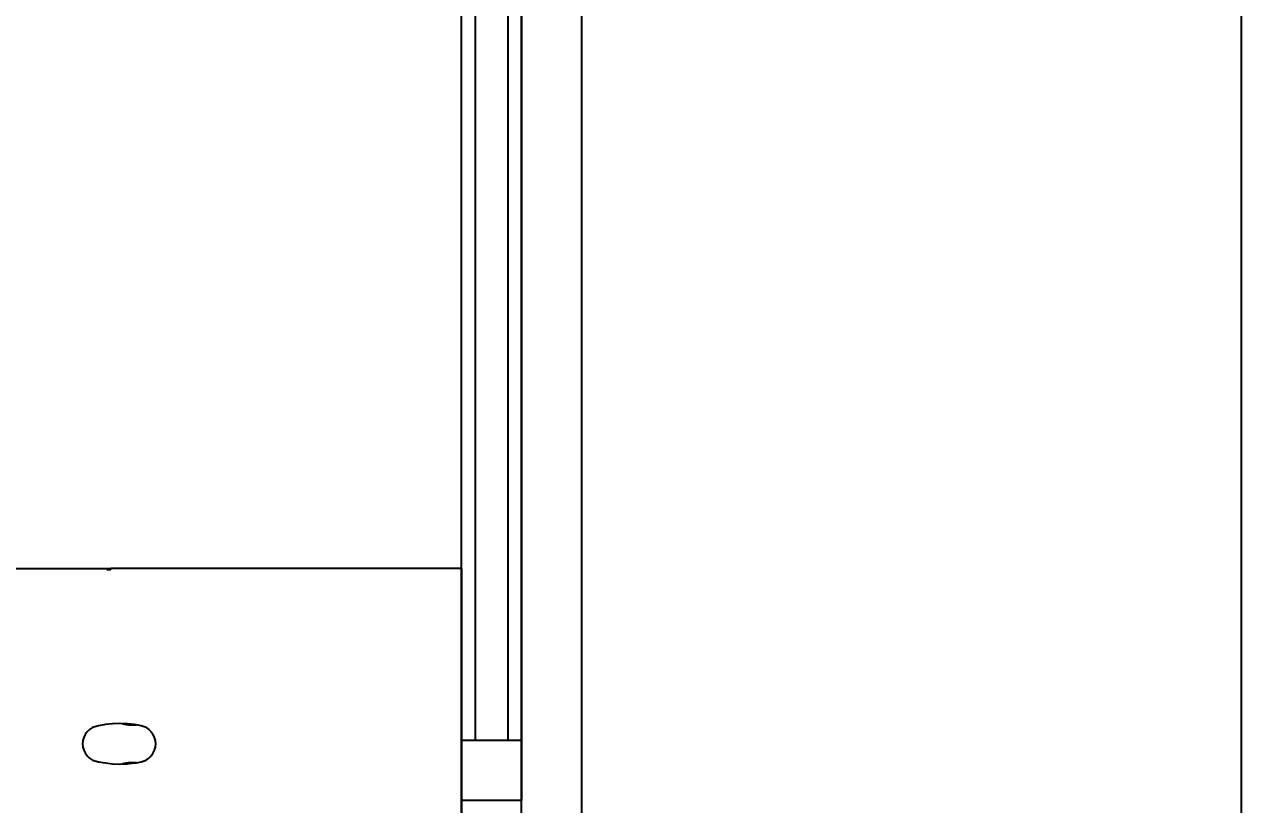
# Model space of a CAD drawing. Header units: metres. Extents: x 428 to 3974, y -4076 to 3914.
# Drawn here: x 1100.679 to 1102.25, y -3849.878 to -3848.887 of the extents above; entities that cross this region are included whole.
import ezdxf

# ---------------------------------------------------------------- set-up
doc = ezdxf.new("R2010")
doc.units = ezdxf.units.M
doc.header["$MEASUREMENT"] = 0
doc.header["$PDMODE"] = 2
doc.linetypes.add('ACAD_ISO02W100', pattern=[15, 12, -3])
for name, color, linetype in [('Edges', 7, 'Continuous'), ('projected_site_clearence', 150, 'Continuous'), ('wall', 150, 'Continuous'), ('window', 2, 'Continuous')]:
    doc.layers.add(name, color=color, linetype=linetype)
doc.styles.add('labor camp', font='arial.ttf')
doc.dimstyles.new('1@100', dxfattribs={"dimtxt": 0.2, "dimasz": 0.175, "dimexe": 0.18, "dimexo": 0.0625, "dimgap": 0.09, "dimtad": 0, "dimtih": 1, "dimtoh": 1, "dimzin": 0, "dimdsep": 46, "dimtxsty": 'labor camp', "dimblk": 'OBLIQUE', "dimcen": 0.09, "dimadec": 0, "dimazin": 0, "dimtfac": 1, "dimtofl": 0, "dimtmove": 1, "dimatfit": 3, "dimfxl": 0.525, "dimfxlon": 1, "dimtolj": 1, "dimtzin": 0, "dimarcsym": 0})

# ---------------------------------------------------------------- blocks, each defined once
blk = doc.blocks.new('_Oblique')
at = {"color": 0, "linetype": 'ByBlock', "lineweight": -2}
blk.add_line((-0.5, -0.5), (0.5, 0.5), dxfattribs=at)
blk = doc.blocks.new('*D104')
at = {"layer": 'Defpoints', "color": 0, "transparency": 16777216}
for p in [(1101.3857, -3843.255), (1101.3857, -3850.936), (1105.3019, -3850.936)]:
    blk.add_point(p, dxfattribs=at)
at = {"layer": 'window', "color": 0, "lineweight": -2, "transparency": 16777216}
for p, q in [((1104.7769, -3843.255), (1105.4819, -3843.255)), ((1105.3019, -3843.255), (1105.3019, -3846.9034)), ((1105.3019, -3850.936), (1105.3019, -3847.2876)), ((1104.7769, -3850.936), (1105.4819, -3850.936))]:
    blk.add_line(p, q, dxfattribs=at)
at = {"layer": 'window', "color": 0, "lineweight": -2, "transparency": 16777216, "xscale": 0.175, "yscale": 0.175, "zscale": 0.175}
for p, rotation in [((1105.3019, -3843.255), 90), ((1105.3019, -3850.936), 270)]:
    blk.add_blockref('_Oblique', p, dxfattribs=dict(at, rotation=rotation))
at = {"layer": 'window', "color": 0, "transparency": 16777216, "insert": (1105.3019, -3847.0955), "char_height": 0.2, "attachment_point": 5, "style": 'labor camp'}
blk.add_mtext('\\A1;7.68', dxfattribs=at)
blk = doc.blocks.new('*D106')
at = {"layer": 'Defpoints', "color": 0, "transparency": 16777216}
for p in [(1101.3095, -3847.0955), (1101.3095, -3850.8217), (1104.3506, -3850.8217)]:
    blk.add_point(p, dxfattribs=at)
at = {"layer": 'window', "color": 0, "lineweight": -2, "transparency": 16777216}
for p, q in [((1103.8256, -3847.0955), (1104.5306, -3847.0955)), ((1104.3506, -3847.0955), (1104.3506, -3848.7664)), ((1104.3506, -3850.8217), (1104.3506, -3849.1508)), ((1103.8256, -3850.8217), (1104.5306, -3850.8217))]:
    blk.add_line(p, q, dxfattribs=at)
at = {"layer": 'window', "color": 0, "lineweight": -2, "transparency": 16777216, "xscale": 0.175, "yscale": 0.175, "zscale": 0.175}
for p, rotation in [((1104.3506, -3847.0955), 90), ((1104.3506, -3850.8217), 270)]:
    blk.add_blockref('_Oblique', p, dxfattribs=dict(at, rotation=rotation))
at = {"layer": 'window', "color": 0, "transparency": 16777216, "insert": (1104.3506, -3848.9586), "char_height": 0.2, "attachment_point": 5, "style": 'labor camp'}
blk.add_mtext('\\A1;3.73', dxfattribs=at)
blk = doc.blocks.new('*D79')
at = {"layer": 'Defpoints', "color": 0, "transparency": 16777216}
for p in [(1101.3095, -3848.0492), (1101.3095, -3849.868), (1103.0346, -3849.868)]:
    blk.add_point(p, dxfattribs=at)
at = {"layer": 'window', "color": 0, "lineweight": -2, "transparency": 16777216}
for p, q in [((1102.5096, -3848.0492), (1103.2146, -3848.0492)), ((1103.0346, -3848.0492), (1103.0346, -3848.7665)), ((1103.0346, -3849.868), (1103.0346, -3849.1507)), ((1102.5096, -3849.868), (1103.2146, -3849.868))]:
    blk.add_line(p, q, dxfattribs=at)
at = {"layer": 'window', "color": 0, "lineweight": -2, "transparency": 16777216, "xscale": 0.175, "yscale": 0.175, "zscale": 0.175}
for p, rotation in [((1103.0346, -3848.0492), 90), ((1103.0346, -3849.868), 270)]:
    blk.add_blockref('_Oblique', p, dxfattribs=dict(at, rotation=rotation))
at = {"layer": 'window', "color": 0, "transparency": 16777216, "insert": (1103.0346, -3848.9586), "char_height": 0.2, "attachment_point": 5, "style": 'labor camp'}
blk.add_mtext('\\A1;1.82', dxfattribs=at)
blk = doc.blocks.new('*D80')
at = {"layer": 'Defpoints', "color": 0, "transparency": 16777216}
for p in [(1101.3095, -3849.868), (1101.3857, -3850.7074), (1103.0346, -3850.7074)]:
    blk.add_point(p, dxfattribs=at)
at = {"layer": 'window', "color": 0, "lineweight": -2, "transparency": 16777216}
for p, q in [((1102.5096, -3849.868), (1103.2146, -3849.868)), ((1103.0346, -3849.868), (1103.0346, -3850.0956)), ((1103.0346, -3850.7074), (1103.0346, -3850.4798)), ((1102.5096, -3850.7074), (1103.2146, -3850.7074))]:
    blk.add_line(p, q, dxfattribs=at)
at = {"layer": 'window', "color": 0, "lineweight": -2, "transparency": 16777216, "xscale": 0.175, "yscale": 0.175, "zscale": 0.175}
for p, rotation in [((1103.0346, -3849.868), 90), ((1103.0346, -3850.7074), 270)]:
    blk.add_blockref('_Oblique', p, dxfattribs=dict(at, rotation=rotation))
at = {"layer": 'window', "color": 0, "transparency": 16777216, "insert": (1103.0346, -3850.2877), "char_height": 0.2, "attachment_point": 5, "style": 'labor camp'}
blk.add_mtext('\\A1;0.84', dxfattribs=at)

msp = doc.modelspace()

# ---------------------------------------------------------------- linework, layer by layer
at = {"layer": 'Edges'}
for p, q in [((1100.6633, -3849.5782), (1100.783, -3849.5782)), ((1100.783, -3849.5782), (1100.788, -3849.5782)), ((1100.783, -3849.5782), (1100.783, -3849.5792)), ((1100.783, -3849.5792), (1100.788, -3849.5792)), ((1100.788, -3849.5782), (1100.788, -3849.5792)), ((1101.2333, -3849.5782), (1100.788, -3849.5782)), ((1101.2333, -3849.5782), (1101.2333, -3850.7182)), ((1100.7722, -3849.778), (1100.7646, -3849.7801)), ((1100.7809, -3849.7765), (1100.7722, -3849.778)), ((1100.79, -3849.7755), (1100.7809, -3849.7765)), ((1100.7994, -3849.7752), (1100.79, -3849.7755)), ((1100.8028, -3849.7753), (1100.7994, -3849.7752)), ((1100.8028, -3849.7753), (1100.8031, -3849.7754)), ((1100.8031, -3849.7754), (1100.8038, -3849.7755)), ((1100.8088, -3849.7755), (1100.8031, -3849.7754)), ((1100.8038, -3849.7755), (1100.8045, -3849.7756)), ((1100.8045, -3849.7756), (1100.8053, -3849.7757)), ((1100.8053, -3849.7757), (1100.806, -3849.7757)), ((1100.806, -3849.7757), (1100.8061, -3849.7758)), ((1100.8061, -3849.7758), (1100.8068, -3849.7759)), ((1100.8068, -3849.7759), (1100.8076, -3849.7761)), ((1100.8076, -3849.7761), (1100.8084, -3849.7762)), ((1100.8084, -3849.7762), (1100.8088, -3849.7763)), ((1100.8179, -3849.7765), (1100.8088, -3849.7755)), ((1100.8088, -3849.7763), (1100.8093, -3849.7764)), ((1100.8093, -3849.7764), (1100.8101, -3849.7765)), ((1100.8101, -3849.7765), (1100.8109, -3849.7766)), ((1100.8109, -3849.7766), (1100.8117, -3849.7767)), ((1100.8117, -3849.7767), (1100.8125, -3849.7768)), ((1100.8125, -3849.7768), (1100.8133, -3849.7768)), ((1100.8133, -3849.7768), (1100.8141, -3849.7769)), ((1100.8141, -3849.7769), (1100.8149, -3849.7769)), ((1100.8149, -3849.7769), (1100.8157, -3849.7768)), ((1100.8157, -3849.7768), (1100.8165, -3849.7768)), ((1100.8165, -3849.7768), (1100.8173, -3849.7767)), ((1100.8173, -3849.7767), (1100.8179, -3849.7767)), ((1100.82, -3849.7769), (1100.8179, -3849.7765)), ((1100.8179, -3849.7767), (1100.818, -3849.7767)), ((1100.818, -3849.7767), (1100.8187, -3849.7768)), ((1100.8187, -3849.7768), (1100.8193, -3849.7768)), ((1100.8193, -3849.7768), (1100.82, -3849.7769)), ((1100.82, -3849.7769), (1100.8203, -3849.7769)), ((1100.8266, -3849.778), (1100.8203, -3849.7769)), ((1100.8328, -3849.7801), (1100.8266, -3849.778)), ((1100.7535, -3849.7929), (1100.7524, -3849.7968)), ((1100.7553, -3849.7892), (1100.7535, -3849.7929)), ((1100.7578, -3849.7858), (1100.7553, -3849.7892)), ((1100.7609, -3849.7827), (1100.7578, -3849.7858)), ((1100.7646, -3849.7801), (1100.7609, -3849.7827)), ((1100.8328, -3849.7801), (1100.8363, -3849.7827)), ((1100.8363, -3849.7827), (1100.8393, -3849.7858)), ((1100.8393, -3849.7858), (1100.8417, -3849.7892)), ((1100.8435, -3849.7929), (1100.8417, -3849.7892)), ((1100.8445, -3849.7968), (1100.8435, -3849.7929)), ((1100.7524, -3849.7968), (1100.752, -3849.8009)), ((1100.752, -3849.8009), (1100.7524, -3849.8049)), ((1100.7524, -3849.8049), (1100.7535, -3849.8088)), ((1100.7535, -3849.8088), (1100.7553, -3849.8125)), ((1100.8417, -3849.8125), (1100.8435, -3849.8088)), ((1100.8435, -3849.8088), (1100.8445, -3849.8049)), ((1100.8449, -3849.8009), (1100.8445, -3849.7968)), ((1100.8445, -3849.8049), (1100.8449, -3849.8009)), ((1100.7553, -3849.8125), (1100.7578, -3849.8159)), ((1100.7578, -3849.8159), (1100.7609, -3849.819)), ((1100.7609, -3849.819), (1100.7646, -3849.8216)), ((1100.7646, -3849.8216), (1100.7722, -3849.8237)), ((1100.7722, -3849.8237), (1100.7809, -3849.8252)), ((1100.7809, -3849.8252), (1100.79, -3849.8262)), ((1100.8088, -3849.8262), (1100.8179, -3849.8252)), ((1100.8101, -3849.8252), (1100.8093, -3849.8253)), ((1100.8109, -3849.8251), (1100.8101, -3849.8252)), ((1100.8117, -3849.825), (1100.8109, -3849.8251)), ((1100.8125, -3849.8249), (1100.8117, -3849.825)), ((1100.8133, -3849.8248), (1100.8125, -3849.8249)), ((1100.8141, -3849.8248), (1100.8133, -3849.8248)), ((1100.8149, -3849.8248), (1100.8141, -3849.8248)), ((1100.8157, -3849.8249), (1100.8149, -3849.8248)), ((1100.8165, -3849.8249), (1100.8157, -3849.8249)), ((1100.8172, -3849.825), (1100.8165, -3849.8249)), ((1100.8173, -3849.825), (1100.8172, -3849.825)), ((1100.8179, -3849.825), (1100.8173, -3849.825)), ((1100.8179, -3849.8252), (1100.82, -3849.8248)), ((1100.8179, -3849.8249), (1100.818, -3849.8249)), ((1100.818, -3849.825), (1100.8179, -3849.825)), ((1100.8187, -3849.8249), (1100.818, -3849.825)), ((1100.8193, -3849.8249), (1100.8187, -3849.8249)), ((1100.82, -3849.8248), (1100.8193, -3849.8249)), ((1100.8203, -3849.8248), (1100.82, -3849.8248)), ((1100.8203, -3849.8248), (1100.8266, -3849.8237)), ((1100.8266, -3849.8237), (1100.8328, -3849.8216)), ((1100.8328, -3849.8216), (1100.8363, -3849.819)), ((1100.8363, -3849.819), (1100.8393, -3849.8159)), ((1100.8393, -3849.8159), (1100.8417, -3849.8125)), ((1100.79, -3849.8262), (1100.7994, -3849.8265)), ((1100.7994, -3849.8265), (1100.8028, -3849.8264)), ((1100.8028, -3849.8264), (1100.8088, -3849.8262)), ((1100.8031, -3849.8263), (1100.8028, -3849.8264)), ((1100.8038, -3849.8262), (1100.8031, -3849.8263)), ((1100.8045, -3849.8261), (1100.8038, -3849.8262)), ((1100.8053, -3849.826), (1100.8045, -3849.8261)), ((1100.806, -3849.826), (1100.8053, -3849.826)), ((1100.8061, -3849.8259), (1100.806, -3849.826)), ((1100.8068, -3849.8258), (1100.8061, -3849.8259)), ((1100.8076, -3849.8256), (1100.8068, -3849.8258)), ((1100.8084, -3849.8255), (1100.8076, -3849.8256)), ((1100.8088, -3849.8254), (1100.8084, -3849.8255)), ((1100.8093, -3849.8253), (1100.8088, -3849.8254))]:
    msp.add_line(p, q, dxfattribs=at)
at = {"layer": 'projected_site_clearence', "linetype": 'ACAD_ISO02W100', "ltscale": 0.2}
msp.add_lwpolyline([(1085.4489, -3848.048), (1085.4489, -3842.4168), (1102.2236, -3842.4168), (1102.2236, -3851.317), (1096.593, -3851.317), (1096.593, -3848.048)], dxfattribs=at)
at = {"layer": 'wall'}
for p, q in [((1101.3857, -3843.255), (1101.3857, -3850.936)), ((1101.3095, -3850.8598), (1101.3095, -3847.0574)), ((1101.3095, -3850.8598), (1101.3095, -3847.0574)), ((1101.2333, -3850.7836), (1101.2333, -3847.1336)), ((1101.2333, -3850.7836), (1101.2333, -3847.1336))]:
    msp.add_line(p, q, dxfattribs=at)
at = {"layer": 'window', "color": 202}
for p, q in [((1101.2333, -3849.873), (1101.2333, -3848.0442)), ((1101.3095, -3848.0442), (1101.3095, -3849.873)), ((1101.2505, -3848.1204), (1101.2505, -3849.7968)), ((1101.2923, -3848.1204), (1101.2923, -3849.7968)), ((1101.3095, -3849.7968), (1101.2333, -3849.7968)), ((1101.3095, -3849.873), (1101.2333, -3849.873))]:
    msp.add_line(p, q, dxfattribs=at)

# ---------------------------------------------------------------- dimensions: what is measured, and where the dimension line sits
at = {"layer": 'window', "color": 0}
for base, p1, p2, angle, picture, middle in [((1105.3019, -3850.936), (1101.3857, -3843.255), (1101.3857, -3850.936), 90, '*D104', (1105.3019, -3847.0955)), ((1104.3506, -3850.8217), (1101.3095, -3847.0955), (1101.3095, -3850.8217), 90, '*D106', (1104.3506, -3848.9586)), ((1103.0346, -3849.868), (1101.3095, -3848.0492), (1101.3095, -3849.868), 270, '*D79', (1103.0346, -3848.9586)), ((1103.0346, -3850.7074), (1101.3095, -3849.868), (1101.3857, -3850.7074), 270, '*D80', (1103.0346, -3850.2877))]:
    dim = msp.add_linear_dim(base=base, p1=p1, p2=p2, angle=angle, dimstyle='1@100', dxfattribs=at)
    dim.commit()
    dim.dimension.update_dxf_attribs({"geometry": picture, "text_midpoint": middle})

doc.saveas('drawing.dxf')
